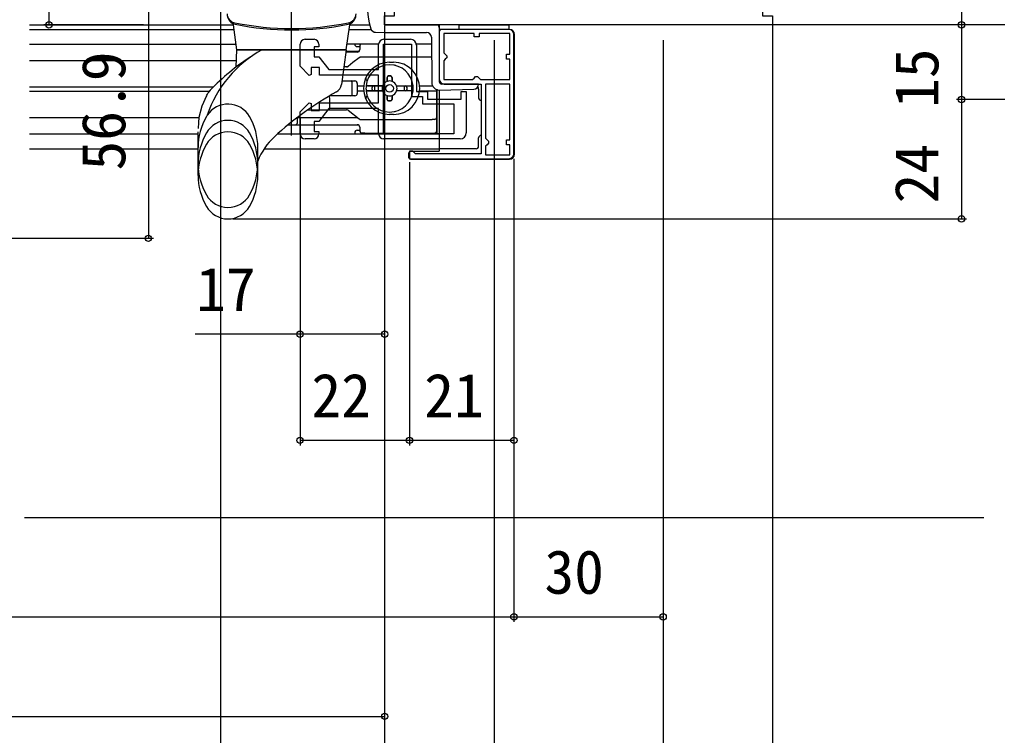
# Model space of a CAD drawing. Units: millimetres, scale not verified. Extents: x -525 to 525, y -783 to 778.
# Drawn here: x -195.4 to 1.2, y -620.5 to -476.6 of the extents above; entities that cross this region are included whole.
import ezdxf
from ezdxf.enums import TextEntityAlignment as Align

# ---------------------------------------------------------------- set-up
doc = ezdxf.new("R2010")
doc.units = ezdxf.units.MM
doc.header["$LTSCALE"] = 4
for name, color, linetype in [('0-3_YKK_11', 7, 'Continuous'), ('0-4_YKK_11E', 7, 'Continuous'), ('0-5_YKK_12', 2, 'Continuous'), ('0-6_YKK_13', 4, 'Continuous'), ('0-8_YKK_D', 6, 'Continuous'), ('0-A_YSS_K', 3, 'Continuous')]:
    doc.layers.add(name, color=color, linetype=linetype)
doc.styles.add('ＭＳ ゴシック', font='')
doc.styles.get('ＭＳ ゴシック').set_extended_font_data('MS Gothic')

msp = doc.modelspace()

# ---------------------------------------------------------------- linework, layer by layer
at = {"layer": '0-3_YKK_11'}
msp.add_line((-96, -503.6), (-96, -479.6), dxfattribs=at)
for points in [[(-49.3, -467.7), (-46, -467.7), (-46, -475.9), (-44, -475.9), (-44, -477.7), (-83, -477.7), (-122, -477.7), (-122, -475.9), (-120, -475.9), (-120, -467.7), (-116.7, -467.7)], [(-97, -478.6), (-111, -478.6), (-111, -488.6)], [(-110, -489.6), (-102.6, -489.6), (-102.6, -503.6), (-115.8, -503.6), (-116, -503.4), (-116.3, -503.1), (-117, -503.1), (-117, -504.6), (-97, -504.6)]]:
    msp.add_lwpolyline(points, dxfattribs=at)
for points in [[(-102.7, -488.7), (-96.8, -488.7), (-96.8, -484.6), (-97.5, -484.6), (-97.5, -483.6), (-96.8, -483.6), (-96.8, -479.4), (-103, -479.4), (-103, -480.1), (-104, -480.1), (-104, -479.4), (-110.1, -479.4), (-110.1, -483.3), (-109.8, -483.6), (-109.5, -483.9), (-109.5, -484.3), (-109.8, -484.6), (-110.1, -484.9), (-110.1, -488.7), (-104.3, -488.7), (-104, -488.4), (-103.7, -488.1), (-103.3, -488.1), (-103, -488.4)], [(-101.7, -489.6), (-101.7, -500.5), (-101.4, -500.8), (-101.1, -501.1), (-101.1, -501.5), (-101.4, -501.8), (-101.7, -502.1), (-101.7, -503.8), (-96.8, -503.8), (-96.8, -501.8), (-97.5, -501.8), (-97.5, -500.8), (-96.8, -500.8), (-96.8, -489.6)]]:
    msp.add_lwpolyline(points, close=True, dxfattribs=at)
for centre, start, end in [((-97, -479.6), 0.00001, 89.99999), ((-110, -488.6), 180.00001, 269.99999), ((-97, -503.6), 270.00001, 359.99999)]:
    msp.add_arc(centre, 1, start, end, dxfattribs=at)
at = {"layer": '0-4_YKK_11E'}
for p, q in [((-138, -480.6), (-136.2, -480.6)), ((-122.2, -480.6), (-116.8, -480.6)), ((-136.2, -500.6), (-138, -500.6)), ((-106.8, -500.6), (-122.2, -500.6))]:
    msp.add_line(p, q, dxfattribs=at)
for points in [[(-139, -499.6), (-139, -495.176), (-137.17, -493.346), (-136.8, -493.5), (-136.8, -494.9), (-135.1, -494.9), (-135.1, -493.4), (-123.2, -493.4), (-123.2, -487.8), (-135.1, -487.8), (-135.1, -486.3), (-136.8, -486.3), (-136.8, -487.7), (-137.17, -487.854), (-139, -486.024), (-139, -481.6)], [(-135.2, -481.6), (-135.2, -482.1), (-136.2, -482.1), (-136.2, -484.1), (-135.2, -484.1), (-133.2, -486.7), (-123.2, -486.7), (-123.2, -481.6)], [(-115.6, -481.8), (-115.6, -491.1), (-113.4, -491.1), (-113.4, -492.6), (-106.6, -492.6), (-106.6, -491.1), (-105.6, -491.1), (-105.6, -499.4)], [(-123.2, -499.6), (-123.2, -494.5), (-133.2, -494.5), (-135.2, -497.1), (-136.2, -497.1), (-136.2, -499.1), (-135.2, -499.1), (-135.2, -499.6)]]:
    msp.add_lwpolyline(points, dxfattribs=at)
msp.add_lwpolyline([(-122.2, -499.6), (-122.2, -481.6), (-116.6, -481.6), (-116.6, -492.1), (-114.4, -492.1), (-114.4, -493.6), (-108.1, -493.6), (-108.1, -499.6)], close=True, dxfattribs=at)
for centre, radius, start, end in [((-138, -481.6), 1, 90.00001, 179.99999), ((-136.2, -481.6), 1, 0.00001, 89.99999), ((-122.2, -481.6), 1, 90.00001, 179.99999), ((-116.8, -481.8), 1.2, 0.00001, 89.99999), ((-106.8, -499.4), 1.2, 270.00001, 359.99999), ((-138, -499.6), 1, 180.00001, 269.99999), ((-136.2, -499.6), 1, 270.00001, 359.99999), ((-122.2, -499.6), 1, 180.00001, 269.99999)]:
    msp.add_arc(centre, radius, start, end, dxfattribs=at)
at = {"layer": '0-5_YKK_12'}
for p, q in [((-193.41, -477.7), (-152.403, -477.7)), ((-128.998, -477.7), (-124.979, -477.7)), ((-122, -477.7), (-121.5, -477.7)), ((-111, -477.7), (-111, -489.1)), ((-1.5, -477.7), (-44.5, -477.7)), ((-193.41, -478.6), (-152.277, -478.6)), ((-193.41, -478.6), (-152.277, -478.6)), ((-129.124, -478.6), (-124.712, -478.6)), ((-193.41, -481.6), (-151.855, -481.6)), ((-123.2, -481.6), (-129.546, -481.6)), ((-112.578, -481.6), (-115.604, -481.6)), ((-193.41, -484.85), (-151.776, -484.85)), ((-193.41, -490.15), (-156.381, -490.15)), ((-193.41, -491.05), (-157.226, -491.05)), ((-111, -490.806), (-111, -492.6)), ((-193.41, -496.35), (-159.334, -496.35)), ((-139.497, -496.35), (-127.466, -496.35)), ((-193.41, -499.6), (-159.501, -499.6)), ((-143.48, -499.6), (-111, -499.6)), ((-193.41, -502.6), (-159.501, -502.6)), ((-146.226, -502.6), (-111, -502.6))]:
    msp.add_line(p, q, dxfattribs=at)
at = {"layer": '0-6_YKK_13'}
for p, q in [((-140.701, -499.955), (-140.701, -449.921)), ((-122, -475.165), (-122, -477.7)), ((-151.701, -482.7), (-152.401, -477.713)), ((-129.701, -482.7), (-129, -477.713)), ((-122, -477.7), (-111.5, -477.7)), ((-123.804, -479.184), (-122, -479.2)), ((-122, -479.2), (-113.591, -479.2)), ((-111, -478.2), (-111, -489.1)), ((-111, -479.1), (-111, -489.1)), ((-96.9, -478.6), (-110.5, -478.6)), ((-95.9, -503.7), (-95.9, -479.6)), ((-112.591, -480.191), (-112.511, -489.32)), ((-151.821, -486.152), (-151.701, -482.7)), ((-151.701, -482.7), (-129.701, -482.7)), ((-129.701, -482.7), (-151.701, -482.7)), ((-129.701, -482.7), (-130.686, -489.709)), ((-127.411, -483.167), (-129.766, -483.167)), ((-127.197, -483.067), (-129.752, -483.067)), ((-127.497, -482.067), (-126.997, -482.067)), ((-126.997, -481.967), (-126.997, -482.667)), ((-112.556, -484.217), (-126.825, -484.217)), ((-120.997, -485.217), (-120.197, -485.217)), ((-129.497, -486.158), (-130.187, -486.158)), ((-129.497, -486.158), (-129.361, -486.053)), ((-121.997, -485.817), (-121.966, -485.817)), ((-120.027, -485.817), (-119.997, -485.817)), ((-130.581, -488.967), (-127.997, -488.967)), ((-128.497, -491.667), (-128.497, -489.267)), ((-127.497, -489.467), (-127.497, -491.467)), ((-121.497, -488.267), (-121.497, -489.052)), ((-121.497, -489.052), (-121.497, -488.267)), ((-120.797, -487.967), (-121.197, -487.967)), ((-121.197, -487.967), (-120.797, -487.967)), ((-120.497, -488.267), (-120.497, -489.052)), ((-120.497, -489.052), (-120.497, -488.267)), ((-157.063, -490.855), (-157.068, -490.862)), ((-127.497, -489.967), (-126.223, -489.967)), ((-127.497, -490.967), (-126.223, -490.967)), ((-122.411, -489.967), (-125.72, -489.967)), ((-122.411, -490.967), (-125.72, -490.967)), ((-125.419, -489.967), (-122.411, -489.967)), ((-125.419, -490.967), (-122.411, -490.967)), ((-124.497, -490.667), (-124.497, -490.267)), ((-124.497, -490.667), (-124.497, -490.267)), ((-123.997, -490.967), (-123.997, -489.967)), ((-119.583, -489.967), (-116.273, -489.967)), ((-119.583, -489.967), (-116.575, -489.967)), ((-116.273, -490.967), (-119.583, -490.967)), ((-117.997, -490.967), (-117.997, -489.967)), ((-117.497, -490.667), (-117.497, -490.267)), ((-117.497, -490.667), (-117.497, -490.267)), ((-114.971, -489.967), (-112.358, -489.967)), ((-114.971, -490.967), (-111.497, -490.967)), ((-111.497, -490.65), (-111.497, -499.6)), ((-111.497, -496.217), (-111.497, -490.65)), ((-111, -490.807), (-111, -503.1)), ((-110.972, -490.806), (-104.074, -490.625)), ((-103.1, -490.6), (-103.1, -492.4)), ((-127.997, -491.967), (-133.068, -491.967)), ((-121.497, -491.881), (-121.497, -492.667)), ((-121.497, -492.667), (-121.497, -491.881)), ((-120.797, -492.967), (-121.197, -492.967)), ((-121.197, -492.967), (-120.797, -492.967)), ((-120.497, -491.881), (-120.497, -492.667)), ((-120.497, -492.667), (-120.497, -491.881)), ((-137.413, -494.763), (-133.091, -494.763)), ((-133.091, -494.763), (-129.66, -494.763)), ((-129.361, -494.869), (-127.132, -496.611)), ((-121.966, -495.117), (-121.997, -495.117)), ((-119.997, -495.117), (-120.027, -495.117)), ((-139.497, -497.267), (-139.497, -496.284)), ((-139, -496.231), (-139, -498.981)), ((-126.825, -496.717), (-112.41, -496.717)), ((-120.197, -495.717), (-120.997, -495.717)), ((-111.997, -496.717), (-112.41, -496.717)), ((-159.501, -507.95), (-159.501, -499.2)), ((-127.197, -497.867), (-141.497, -497.867)), ((-141.375, -497.767), (-138.997, -497.767)), ((-138.997, -497.767), (-127.411, -497.767)), ((-127.497, -498.867), (-126.997, -498.867)), ((-126.997, -498.267), (-126.997, -498.967)), ((-125.997, -499.467), (-126.497, -499.467)), ((-125.997, -499.467), (-111.997, -499.467)), ((-103.1, -502.1), (-103.1, -500.4)), ((-117.1, -504.4), (-117.1, -503.4)), ((-116.8, -503.1), (-111, -503.1)), ((-103.6, -502.6), (-111, -502.6)), ((-116.8, -504.7), (-96.9, -504.7))]:
    msp.add_line(p, q, dxfattribs=at)
msp.add_lwpolyline([(-107, -478.6), (-107, -477.68), (-97, -477.68), (-97, -478.6)], close=True, dxfattribs=at)
for points in [[(-127.132, -484.322), (-128.362, -485.277), (-129.361, -486.053)], [(-126.825, -484.217), (-126.997, -484.217), (-127.132, -484.322)], [(-103.1, -489.626), (-103.1, -489.6), (-110.5, -489.6)], [(-157.849, -491.977), (-157.748, -491.8), (-157.641, -491.626), (-157.528, -491.456), (-157.41, -491.289), (-157.241, -491.068), (-157.061, -490.854)], [(-157.849, -491.977), (-157.748, -491.8), (-157.641, -491.626), (-157.528, -491.456), (-157.41, -491.289), (-157.241, -491.068), (-157.068, -490.862)], [(-125.419, -489.967), (-125.534, -489.967), (-125.586, -489.967), (-125.632, -489.967), (-125.669, -489.967), (-125.697, -489.967), (-125.713, -489.967), (-125.72, -489.967)], [(-125.72, -490.967), (-125.713, -490.967), (-125.697, -490.967), (-125.669, -490.967), (-125.632, -490.967), (-125.586, -490.967), (-125.534, -490.967), (-125.419, -490.967)], [(-116.575, -490.967), (-116.46, -490.967), (-116.408, -490.967), (-116.362, -490.967), (-116.325, -490.967), (-116.296, -490.967), (-116.281, -490.967), (-116.273, -490.967)], [(-157.849, -491.986), (-158.766, -494.068), (-159.329, -496.322), (-159.457, -497.33), (-159.513, -498.544)], [(-133.048, -494.263), (-133.048, -492.991), (-133.048, -492.467)], [(-111.497, -498.967), (-111.497, -497.217), (-111.497, -496.217)], [(-147.501, -507.95), (-147.501, -505.066), (-147.501, -502.075)]]:
    msp.add_lwpolyline(points, dxfattribs=at)
msp.add_circle((-120.997, -490.467), 0.75, dxfattribs=at)
for centre, radius, start, end in [((-109.875, -473.7), 15.625, 162.21648, 197.85555), ((-151.694, -475.327), 2, 185, 258.63714), ((-151.65, -475.615), 2, 185, 258.68311), ((-129.751, -475.615), 2, 281.31689, 355), ((-129.707, -475.327), 2, 281.36286, 355), ((-152.897, -477.783), 0.5, 8, 60.10277), ((-140.701, -420.62), 57.8, 258.63714, 281.36286), ((-140.701, -420.9), 57.8, 258.68311, 281.31689), ((-128.505, -477.783), 0.5, 119.89723, 172), ((-111.5, -478.2), 0.5, 0, 90), ((-123.796, -478.184), 1, 197.85555, 269.5), ((-113.591, -480.2), 1, 0.5, 90), ((-110.5, -479.1), 0.5, 90, 180), ((-96.9, -479.6), 1, 0, 90), ((-127.497, -481.567), 0.5, 183.82978, 219.07095), ((-126.497, -481.967), 0.5, 132.84403, 180), ((-135.071, -503.61), 23.9, 118.9674, 161.04434), ((-127.497, -481.567), 0.5, 219.07095, 270), ((-127.497, -482.667), 0.5, 270, 0), ((-125.821, -520.4), 43, 122.48461, 136.59983), ((-126.825, -484.717), 0.5, 90, 127.83789), ((-120.997, -490.467), 5.25, 90, 270), ((-120.197, -490.467), 5.25, 270, 90), ((-129.668, -485.658), 0.5, 270, 307.83789), ((-120.997, -490.467), 4.75, 6.04233, 173.95767), ((-121.997, -486.317), 0.5, 90, 120.18877), ((-119.997, -486.317), 0.5, 59.81123, 90), ((-128.797, -489.267), 0.3, 0, 90), ((-127.997, -489.467), 0.5, 0, 90), ((-125.305, -488.467), 0.5, 155.09894, 248.1159), ((-120.997, -490.467), 1.5, 109.47123, 160.52878), ((-121.197, -488.267), 0.3, 90, 180), ((-121.197, -488.267), 0.3, 90, 180), ((-120.997, -490.467), 1.5, 70.52877, 109.47123), ((-120.797, -488.267), 0.3, 360, 90), ((-120.797, -488.267), 0.3, 360, 90), ((-120.997, -490.467), 1.5, 19.47122, 70.52877), ((-111.011, -489.307), 1.5, 180.5, 271.5), ((-110.5, -489.1), 0.5, 180, 270), ((-104.1, -489.626), 1, 271.5, 0), ((-99.551, -548.823), 66, 119.14287, 132.53524), ((-132.666, -489.431), 2, 299.14287, 352), ((-127.997, -491.467), 0.5, 270, 0), ((-120.997, -490.467), 4.75, 173.95767, 186.04233), ((-120.997, -490.467), 4.75, 186.04233, 353.95767), ((-124.197, -490.267), 0.3, 90, 180), ((-124.197, -490.267), 0.3, 90, 180), ((-124.197, -490.667), 0.3, 180, 270), ((-124.197, -490.667), 0.3, 180, 270), ((-120.997, -490.467), 1.5, 160.52878, 199.47122), ((-120.997, -490.467), 1.5, 199.47122, 250.52877), ((-120.997, -490.467), 1.5, 289.47123, 340.52878), ((-120.997, -490.467), 1.5, 340.52878, 19.47122), ((-117.797, -490.267), 0.3, 0, 90), ((-117.797, -490.267), 0.3, 0, 90), ((-117.797, -490.667), 0.3, 270, 0), ((-117.797, -490.667), 0.3, 270, 360), ((-120.997, -490.467), 4.75, 353.95767, 6.04233), ((-103.6, -490.6), 0.5, 0, 51.37691), ((-128.797, -491.667), 0.3, 270, 0), ((-125.305, -492.467), 0.5, 111.8841, 204.90106), ((-120.997, -490.467), 1.5, 250.52877, 289.47123), ((-121.197, -492.667), 0.3, 180, 270), ((-121.197, -492.667), 0.3, 180, 270), ((-120.797, -492.667), 0.3, 270, 0), ((-120.797, -492.667), 0.3, 270, 360), ((-102.6, -492.4), 0.5, 180, 270), ((-153.501, -498.611), 5, 29.86283, 146.75851), ((-129.669, -495.263), 0.5, 51.9917, 90), ((-121.997, -494.617), 0.5, 239.81123, 270), ((-119.997, -494.617), 0.5, 270, 300.18877), ((-146.969, -502.361), 12.531, 150.13717, 180), ((-153.501, -498.611), 5, 146.75851, 150.13717), ((-153.501, -501.901), 5, 29.86283, 150.13717), ((-160.032, -502.361), 12.531, 0, 29.86283), ((-139.997, -497.267), 0.5, 270, 0), ((-126.825, -496.217), 0.5, 231.9917, 270), ((-111.997, -496.217), 0.5, 270, 0), ((-146.969, -505.651), 12.531, 150.13717, 209.86283), ((-153.501, -504.2), 5, 29.86283, 150.13717), ((-160.032, -505.651), 12.531, 330.13717, 29.86283), ((-127.497, -499.367), 0.5, 90, 180), ((-127.497, -499.367), 0.5, 180, 207.82627), ((-127.497, -498.267), 0.5, 0, 90), ((-126.497, -498.967), 0.5, 180, 270), ((-111.997, -498.967), 0.5, 270, 0), ((-135.381, -509.769), 13, 132.53524, 158.78961), ((-102.6, -500.4), 0.5, 90, 180), ((-146.969, -507.95), 12.531, 150.13717, 180), ((-160.032, -507.95), 12.531, 0, 29.86283), ((-116.8, -503.4), 0.3, 90, 180), ((-103.6, -502.1), 0.5, 270, 0), ((-116.8, -504.4), 0.3, 180, 270), ((-96.9, -503.7), 1, 270, 0), ((-146.969, -507.95), 12.531, 180, 209.86283), ((-160.032, -507.95), 12.531, 330.13717, 0), ((-153.501, -509.401), 5, 209.86283, 330.13717), ((-153.501, -511.7), 5, 209.86283, 330.13717)]:
    msp.add_arc(centre, radius, start, end, dxfattribs=at)
for centre, major_axis, start_param, end_param in [((-133.091, -492.467), (0, 0.5), 4.712389, 6.2831853), ((-133.091, -494.263), (0, -0.5), 6.2831853, 7.8539816)]:
    msp.add_ellipse(centre, major_axis=major_axis, ratio=0.087489, start_param=start_param, end_param=end_param, dxfattribs=at)
at = {"layer": '0-8_YKK_D'}
for p, q in [((-189.501, -362.7), (-189.501, -477.7)), ((-6, -362.7), (-6, -477.7)), ((-169.501, -463.7), (-169.501, -520.6)), ((-155, -463.7), (-155, -637.7)), ((-170.501, -477.7), (-190.501, -477.7)), ((-122, -477.8), (-122, -617.7)), ((-122, -477.8), (-122, -637.7)), ((-122, -477.8), (-122, -540.883)), ((-44, -477.8), (-44, -637.7)), ((42, -477.7), (-7, -477.7)), ((43, -477.7), (-7, -477.7)), ((-6, -477.7), (-6, -492.7)), ((-122, -478.2), (-122, -637.7)), ((-100, -480.751), (-100, -677.7)), ((-100, -481.751), (-100, -637.7)), ((-100, -481.751), (-100, -637.7)), ((-66, -480.751), (-66, -657.7)), ((-66, -481.751), (-66, -637.7)), ((-66, -483.791), (-66, -637.7)), ((43, -492.7), (-7, -492.7)), ((43, -492.7), (-7, -492.7)), ((-6, -492.7), (-6, -516.7)), ((-66, -494.45), (-66, -597.7)), ((-139, -498.491), (-139, -540.883)), ((-139, -500.6), (-139, -562.222)), ((-117, -505.3), (-117, -562.222)), ((-96, -504.6), (-96, -562.222)), ((-96, -504.6), (-96, -597.7)), ((-117, -508.291), (-117, -562.222)), ((-96, -508.876), (-96, -597.7)), ((-152.501, -516.7), (-5, -516.7)), ((-312, -520.6), (-168.501, -520.6)), ((-117, -561.222), (-139, -561.222)), ((-96, -561.222), (-117, -561.222)), ((-341, -596.7), (-96, -596.7)), ((-96, -596.7), (-66, -596.7)), ((-320, -616.7), (-122, -616.7))]:
    msp.add_line(p, q, dxfattribs=at)
msp.add_lwpolyline([(-122, -539.883), (-139, -539.883), (-160.073, -539.883)], dxfattribs=at)
for centre in [(-189.501, -477.7), (-6, -477.7), (-6, -477.7), (-6, -492.7), (-6, -492.7), (-6, -516.7), (-169.501, -520.6), (-139, -539.883), (-122, -539.883), (-139, -561.222), (-117, -561.222), (-117, -561.222), (-96, -561.222), (-96, -596.7), (-96, -596.7), (-66, -596.7), (-122, -616.7)]:
    msp.add_circle(centre, 0.637, dxfattribs=at)
at = {"layer": '0-A_YSS_K'}
msp.add_line((-194.41, -576.7), (-1.5, -576.7), dxfattribs=at)

# ---------------------------------------------------------------- texts
at = {"layer": '0-8_YKK_D', "style": 'ＭＳ ゴシック'}
for s, p in [('56.9', (-171.501, -506.98)), ('15', (-8, -494.405)), ('24', (-8, -513.598))]:
    msp.add_text(s, height=8.798, rotation=90, dxfattribs=at).set_placement(p, align=Align.BOTTOM_LEFT)
for s, p in [('17', (-159.914, -537.883)), ('22', (-136.727, -559.222)), ('21', (-114.034, -559.222)), ('30', (-89.864, -594.7))]:
    msp.add_text(s, height=8.798, dxfattribs=at).set_placement(p, align=Align.BOTTOM_LEFT)

doc.saveas('drawing.dxf')
